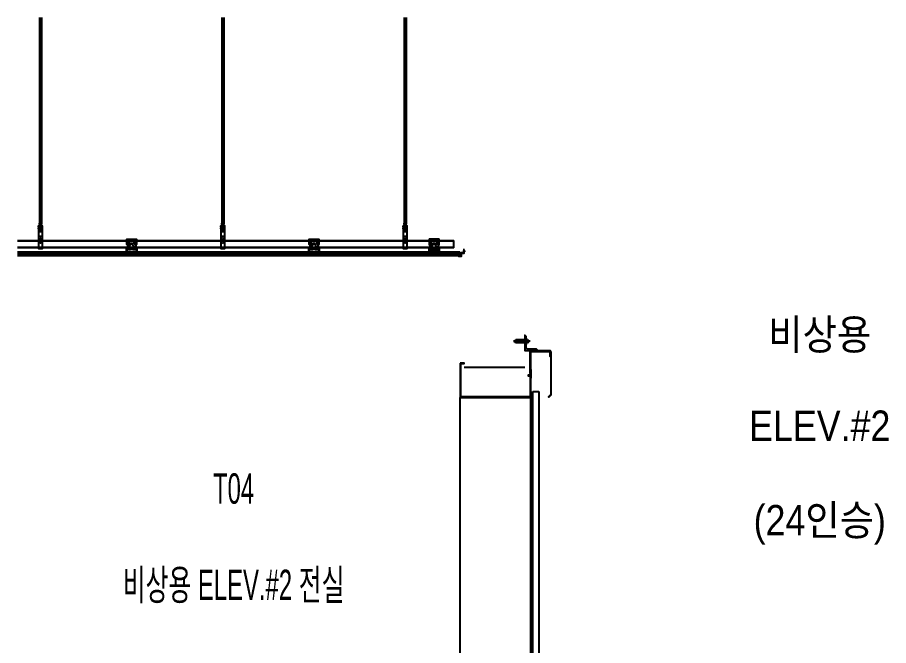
# Model space of a CAD drawing. Header units: millimetres. Extents: x -75040 to 92617, y -36837 to 48530.
# Drawn here: x 12595 to 16894, y 1076 to 4175 of the extents above; entities that cross this region are included whole.
import ezdxf
from ezdxf.enums import TextEntityAlignment as Align

# ---------------------------------------------------------------- set-up
doc = ezdxf.new("R2010")
doc.units = ezdxf.units.MM
doc.header["$LTSCALE"] = 60
for name, color, linetype in [('A-ELE-8', 8, 'Continuous'), ('A-ETC-9', 9, 'Continuous'), ('DOR', 4, 'Continuous'), ('ELE8_3', 8, 'Continuous'), ('FIN', 6, 'Continuous'), ('STL4', 4, 'Continuous'), ('실링', 23, 'Continuous')]:
    doc.layers.add(name, color=color, linetype=linetype)
doc.layers.add('NOPLOT', color=191, linetype='Continuous', plot=False)
doc.layers.add('NOPLOT-TEXT', color=11, linetype='Continuous', plot=False)
doc.styles.add('Gtx', font='')
doc.styles.get('Gtx').set_extended_font_data('Dotum')

# ---------------------------------------------------------------- blocks, each defined once
blk = doc.blocks.new('A$C5c2f2086')
at = {"layer": 'DOR'}
for p, q in [((258.5, 275.7), (258.5, 2599.7)), ((258.5, 2599.7), (288.5, 2599.7)), ((288.5, 2599.7), (288.5, 275.7)), ((288.4, 275.7), (258.4, 275.7)), ((268.3, 275.7), (268.3, 265.8)), ((268.3, 265.8), (278.3, 265.8)), ((278.3, 265.8), (278.3, 275.7))]:
    blk.add_line(p, q, dxfattribs=at)
at = {"layer": 'DOR', "elevation": 0}
for points in [[(-100, 2739.7), (-100, 2569.7), (-97, 2572.7), (-97, 2572.7), (-97, 2572.7), (-97, 2736.7), (-80, 2736.7), (-80, 2739.7)], [(-97, 2572.7), (-100, 2569.7), (248.4, 2569.7), (248.4, 2679.8), (235.5, 2679.8), (235.5, 2676.8), (245.4, 2676.8), (245.4, 2572.7), (-97, 2572.7)]]:
    blk.add_lwpolyline(points, close=True, dxfattribs=at)
at = {"layer": 'ELE8_3'}
for p, q in [((246, 2846.8), (163.9, 2846.8)), ((169.2, 2853.2), (174.2, 2853.2)), ((169.2, 2840.2), (169.2, 2853.2)), ((174.2, 2840.2), (169.2, 2840.2)), ((174.2, 2854.2), (174.2, 2853.2)), ((219.3, 2854.2), (174.2, 2854.2)), ((181.5, 2851.2), (174.2, 2853.2)), ((181.5, 2842.2), (174.2, 2840.2)), ((174.2, 2839.2), (174.2, 2840.2)), ((219.3, 2839.2), (174.2, 2839.2)), ((176.5, 2842.2), (176.5, 2851.2)), ((236.4, 2851.2), (176.5, 2851.2)), ((236.4, 2842.2), (176.5, 2842.2)), ((219.3, 2841.2), (178.9, 2841.2)), ((219.3, 2852.2), (180.1, 2852.2)), ((225.9, 2860.6), (227.1, 2860.6)), ((227.1, 2860.6), (227.1, 2832.6)), ((239.4, 2851.2), (236.4, 2851.2)), ((236.4, 2842.2), (239.4, 2842.2)), ((239.4, 2842.2), (239.4, 2851.2)), ((227.1, 2832.6), (225.9, 2832.6)), ((-100, 269.7), (-100, 2569.7)), ((248.4, 269.7), (248.4, 2569.7)), ((223, 243.1), (223, 121.6)), ((348, 243.1), (223, 243.1)), ((223, 240.1), (348, 240.1)), ((223, 124.6), (348, 124.6)), ((223, 121.6), (348, 121.6)), ((118.6, 45.4), (118.6, 66)), ((135, 61.7), (121.7, 67.5)), ((135, 49.7), (121.7, 43.9)), ((122.1, 59.9), (123.8, 67.5)), ((123.8, 43.9), (122.1, 51.5)), ((132.2, 55.7), (122.9, 58.7)), ((132.2, 55.7), (122.9, 52.7)), ((129.1, 66.8), (125.3, 68.3)), ((129.1, 44.6), (125.3, 43.1)), ((129.1, 66.8), (128.6, 65.6)), ((130.9, 64.7), (128.6, 65.6)), ((130.9, 46.7), (128.6, 45.8)), ((129.1, 44.6), (128.6, 45.8)), ((131.3, 65.9), (130.9, 64.7)), ((131.3, 45.5), (130.9, 46.7)), ((135, 64.4), (131.3, 65.9)), ((135, 47), (131.3, 45.5)), ((179.9, 64.4), (135, 64.4)), ((240.9, 61.7), (135, 61.7)), ((135, 49.7), (240.9, 49.7)), ((135, 47), (179.9, 47)), ((179.9, 64.4), (179.9, 62.8)), ((182.1, 62.8), (179.9, 62.8)), ((179.9, 47), (179.9, 48.6)), ((182.1, 48.6), (179.9, 48.6)), ((219.1, 64.4), (182.1, 64.4)), ((182.1, 64.4), (182.1, 62.8)), ((182.1, 47), (182.1, 48.6)), ((182.1, 47), (219.1, 47)), ((231.1, 79.7), (228.1, 79.7)), ((228.1, 79.7), (228.1, 31.7)), ((231.1, 31.7), (231.1, 79.7)), ((232.1, 65), (238.3, 65)), ((232.1, 46.4), (238.3, 46.4)), ((232.2, 60.8), (238.3, 60.8)), ((232.2, 50.6), (238.3, 50.6)), ((239.3, 48.5), (239.3, 62.9)), ((246.7, 61.7), (239.3, 61.7)), ((247.8, 60.6), (239.3, 60.6)), ((247.8, 50.8), (239.3, 50.8)), ((246.7, 49.7), (239.3, 49.7)), ((247.8, 60.6), (246.7, 61.7)), ((246.7, 49.7), (246.7, 61.7)), ((247.8, 50.8), (246.7, 49.7)), ((247.8, 50.8), (247.8, 60.6)), ((231.1, 31.7), (228.1, 31.7))]:
    blk.add_line(p, q, dxfattribs=at)
for centre, radius, start, end in [((120.8, 65.5), 2.18, 66.5713, 180), ((120.8, 45.9), 2.18, 180, 293.4287), ((123.2, 59.7), 1.09, 167.4712, 252.3499), ((123.2, 51.7), 1.09, 107.6501, 192.5288), ((124.9, 67.3), 1.09, 68.1986, 167.4712), ((124.9, 44.1), 1.09, 192.5288, 291.8014), ((235.2, 62.2), 4.14, 137.6649, 170.3543), ((235.2, 63.6), 4.14, 189.6457, 222.5519), ((244.3, 55.7), 13.1, 157.1519, 202.8481), ((235.2, 47.8), 4.14, 137.4481, 170.3543), ((235.2, 49.2), 4.14, 189.6457, 222.3351), ((235.2, 62.2), 4.14, 9.6457, 42.3351), ((235.2, 63.6), 4.14, 317.4481, 350.3543), ((226.2, 55.7), 13.1, 337.1519, 22.8481), ((235.2, 47.8), 4.14, 9.6457, 42.5519), ((235.2, 49.2), 4.14, 317.6649, 350.3543)]:
    blk.add_arc(centre, radius, start, end, dxfattribs=at)
at = {"layer": 'NOPLOT'}
blk.add_line((-79.9, 2719.7), (220.1, 2719.7), dxfattribs=at)
at = {"layer": 'STL4', "elevation": 0}
for points in [[(231.6, 2808.4), (231, 2808.7), (230.5, 2809), (230, 2809.3), (229.5, 2809.7), (228.8, 2810.3), (228.2, 2811), (227.8, 2811.5), (227.5, 2812), (227.2, 2812.5), (226.9, 2813.1), (226.5, 2813.8), (226.3, 2814.8), (226, 2815.7), (226, 2816.6), (225.9, 2817.2), (225.9, 2870.7), (220.1, 2876.6), (220.1, 2801.6), (283, 2801.6), (277.1, 2807.4), (235.7, 2807.4), (235.1, 2807.5), (234.2, 2807.5), (233.3, 2807.8), (232.4, 2808)], [(248.1, 2796.6), (342.4, 2796.6), (342.4, 2774.2), (346.4, 2774.2), (346.4, 2800.6), (244.1, 2800.6), (244.1, 2689.7), (248.1, 2689.7)], [(349.2, 2797.2), (347.4, 2797.2), (347.4, 2584), (336, 2572.6), (337.3, 2571.3), (349.2, 2583.2)], [(251.2, 2707.3), (249.3, 2707.3), (249.3, 2666), (251.2, 2666)], [(302.9, 251.6), (293, 251.6), (293, 258.6), (339.4, 258.6), (339.4, 251.6), (329.5, 251.6), (329.5, 244.7), (347.4, 244.7), (347.4, 259.9), (352.4, 259.9), (352.4, 264.8), (347.5, 269.7), (336.3, 269.7), (336.3, 266.8), (331.3, 266.8), (331.3, 269.7), (325.4, 269.7), (325.4, 266.8), (320.4, 266.8), (320.4, 269.7), (314.5, 269.7), (314.5, 266.8), (309.5, 266.8), (309.5, 269.7), (303.6, 269.7), (303.6, 266.8), (298.6, 266.8), (298.6, 269.7), (283.4, 269.7), (283.4, 258.6), (263.4, 258.6), (263.4, 269.7), (242.4, 269.7), (242.4, 262.7), (247.3, 262.7), (247.3, 251.7), (242.4, 251.7), (242.4, 244.7), (252.3, 244.7), (252.3, 259.7), (257.3, 259.7), (257.3, 244.7), (302.9, 244.7)], [(352.3, 258.9), (348.4, 258.9), (348.4, 239.7), (348.4, 17.5), (342.7, 7.7), (345.9, 5.5), (352.3, 16.4)]]:
    blk.add_lwpolyline(points, close=True, dxfattribs=at)
blk.add_lwpolyline([(340.1, 119.7), (220.1, 119.7), (220.1, 0), (228.1, 6), (228.1, 105.7, -0.416885), (234.2, 111.7), (334.1, 111.7)], format="xyb", close=True, dxfattribs=at)
at = {"layer": 'NOPLOT', "color": 1, "style": 'Gtx'}
blk.add_text('H2300', height=50, rotation=270, dxfattribs=at).set_placement((154.6, 651.9))
blk = doc.blocks.new('*U71')
at = {"layer": 'A-ETC-9'}
for p, q in [((356.7, 1100), (356.7, 83.7)), ((365.7, 1100), (365.7, 85.5)), ((1256.7, 1100), (1256.7, 83.7)), ((1265.7, 1100), (1265.7, 85.5)), ((2156.7, 1100), (2156.7, 83.7)), ((2165.7, 1100), (2165.7, 85.5)), ((351.2, 66.2), (351.2, 72.5)), ((351.2, 56.2), (351.2, 62.5)), ((368.7, 73.4), (353.7, 73.4)), ((353.7, 55.4), (356.2, 55.4)), ((355.9, 82.5), (366.8, 84.7)), ((355.9, 82.5), (356.7, 83.7)), ((355.9, 80.5), (366.8, 82.7)), ((355.9, 82.5), (356.7, 81.7)), ((355.9, 80.5), (356.7, 81.7)), ((355.9, 78.4), (366.8, 80.6)), ((355.9, 80.5), (356.7, 79.6)), ((355.9, 78.4), (356.7, 79.6)), ((355.9, 76.4), (366.8, 78.6)), ((355.9, 78.4), (356.7, 77.6)), ((355.9, 76.4), (356.7, 77.6)), ((355.9, 74.4), (366.8, 76.6)), ((355.9, 76.4), (356.7, 75.5)), ((355.9, 74.4), (356.7, 75.5)), ((355.9, 74.4), (356.7, 73.5)), ((355.9, 54), (362.9, 55.4)), ((355.9, 54), (356.7, 55.2)), ((355.9, 51.9), (366.8, 54.1)), ((355.9, 54), (356.7, 53.1)), ((355.9, 51.9), (356.7, 53.1)), ((355.9, 49.9), (366.8, 52.1)), ((355.9, 51.9), (356.7, 51.1)), ((355.9, 49.9), (356.7, 51.1)), ((355.9, 47.9), (366.8, 50)), ((355.9, 49.9), (356.7, 49)), ((355.9, 47.9), (356.7, 49)), ((355.9, 45.8), (366.8, 48)), ((355.9, 47.9), (356.7, 47)), ((355.9, 45.8), (356.7, 47)), ((355.9, 43.8), (366.8, 46)), ((355.9, 45.8), (356.7, 45)), ((355.9, 43.8), (356.7, 45)), ((355.9, 43.8), (356.7, 42.9)), ((356.2, 66.2), (356.2, 72.5)), ((356.2, 56.2), (356.2, 62.5)), ((356.2, 55.4), (366.2, 55.4)), ((356.5, 55.4), (356.7, 55.2)), ((356.7, 83.7), (365.7, 85.5)), ((356.7, 83.7), (365.7, 85.5)), ((356.7, 81.7), (365.7, 83.5)), ((356.7, 81.7), (365.7, 83.5)), ((356.7, 79.6), (365.7, 81.4)), ((356.7, 79.6), (365.7, 81.4)), ((356.7, 77.6), (365.7, 79.4)), ((356.7, 77.6), (365.7, 79.4)), ((356.7, 75.5), (365.7, 77.3)), ((356.7, 75.5), (365.7, 77.3)), ((356.7, 73.5), (365.7, 75.3)), ((356.7, 73.5), (365.7, 75.3)), ((356.7, 55.2), (357.8, 55.4)), ((356.7, 55.2), (357.8, 55.4)), ((356.7, 53.1), (365.7, 54.9)), ((356.7, 53.1), (365.7, 54.9)), ((356.7, 51.1), (365.7, 52.9)), ((356.7, 51.1), (365.7, 52.9)), ((356.7, 49), (365.7, 50.8)), ((356.7, 49), (365.7, 50.8)), ((356.7, 47), (365.7, 48.8)), ((356.7, 47), (365.7, 48.8)), ((356.7, 45), (365.7, 46.8)), ((356.7, 45), (365.7, 46.8)), ((356.7, 42.9), (365.7, 44.7)), ((356.7, 42.9), (365.7, 44.7)), ((361.1, 73.4), (366.8, 74.5)), ((365.7, 85.5), (366.8, 84.7)), ((365.7, 83.5), (366.8, 84.7)), ((365.7, 83.5), (366.8, 82.7)), ((365.7, 81.4), (366.8, 82.7)), ((365.7, 81.4), (366.8, 80.6)), ((365.7, 79.4), (366.8, 80.6)), ((365.7, 79.4), (366.8, 78.6)), ((365.7, 77.3), (366.8, 78.6)), ((365.7, 77.3), (366.8, 76.6)), ((365.7, 75.3), (366.8, 76.6)), ((365.7, 75.3), (366.8, 74.5)), ((365.7, 54.9), (366.1, 55.4)), ((365.7, 54.9), (366.8, 54.1)), ((365.7, 52.9), (366.8, 54.1)), ((365.7, 52.9), (366.8, 52.1)), ((365.7, 50.8), (366.8, 52.1)), ((365.7, 50.8), (366.8, 50)), ((365.7, 48.8), (366.8, 50)), ((365.7, 48.8), (366.8, 48)), ((365.7, 46.8), (366.8, 48)), ((365.7, 46.8), (366.8, 46)), ((365.7, 44.7), (366.8, 46)), ((365.7, 44.7), (365.7, 42.9)), ((365.8, 73.4), (366.8, 74.5)), ((366.2, 66.2), (366.2, 72.5)), ((366.2, 56.2), (366.2, 62.5)), ((366.2, 55.4), (368.7, 55.4)), ((371.2, 66.2), (371.2, 72.5)), ((371.2, 56.2), (371.2, 62.5)), ((1251.2, 66.2), (1251.2, 72.5)), ((1251.2, 56.2), (1251.2, 62.5)), ((1268.7, 73.4), (1253.7, 73.4)), ((1253.7, 55.4), (1256.2, 55.4)), ((1255.9, 82.5), (1266.8, 84.7)), ((1255.9, 82.5), (1256.7, 83.7)), ((1255.9, 80.5), (1266.8, 82.7)), ((1255.9, 82.5), (1256.7, 81.7)), ((1255.9, 80.5), (1256.7, 81.7)), ((1255.9, 78.4), (1266.8, 80.6)), ((1255.9, 80.5), (1256.7, 79.6)), ((1255.9, 78.4), (1256.7, 79.6)), ((1255.9, 76.4), (1266.8, 78.6)), ((1255.9, 78.4), (1256.7, 77.6)), ((1255.9, 76.4), (1256.7, 77.6)), ((1255.9, 74.4), (1266.8, 76.6)), ((1255.9, 76.4), (1256.7, 75.5)), ((1255.9, 74.4), (1256.7, 75.5)), ((1255.9, 74.4), (1256.7, 73.5)), ((1255.9, 54), (1262.9, 55.4)), ((1255.9, 54), (1256.7, 55.2)), ((1255.9, 51.9), (1266.8, 54.1)), ((1255.9, 54), (1256.7, 53.1)), ((1255.9, 51.9), (1256.7, 53.1)), ((1255.9, 49.9), (1266.8, 52.1)), ((1255.9, 51.9), (1256.7, 51.1)), ((1255.9, 49.9), (1256.7, 51.1)), ((1255.9, 47.9), (1266.8, 50)), ((1255.9, 49.9), (1256.7, 49)), ((1255.9, 47.9), (1256.7, 49)), ((1255.9, 45.8), (1266.8, 48)), ((1255.9, 47.9), (1256.7, 47)), ((1255.9, 45.8), (1256.7, 47)), ((1255.9, 43.8), (1266.8, 46)), ((1255.9, 45.8), (1256.7, 45)), ((1255.9, 43.8), (1256.7, 45)), ((1255.9, 43.8), (1256.7, 42.9)), ((1256.2, 66.2), (1256.2, 72.5)), ((1256.2, 56.2), (1256.2, 62.5)), ((1256.2, 55.4), (1266.2, 55.4)), ((1256.5, 55.4), (1256.7, 55.2)), ((1256.7, 83.7), (1265.7, 85.5)), ((1256.7, 83.7), (1265.7, 85.5)), ((1256.7, 81.7), (1265.7, 83.5)), ((1256.7, 81.7), (1265.7, 83.5)), ((1256.7, 79.6), (1265.7, 81.4)), ((1256.7, 79.6), (1265.7, 81.4)), ((1256.7, 77.6), (1265.7, 79.4)), ((1256.7, 77.6), (1265.7, 79.4)), ((1256.7, 75.5), (1265.7, 77.3)), ((1256.7, 75.5), (1265.7, 77.3)), ((1256.7, 73.5), (1265.7, 75.3)), ((1256.7, 73.5), (1265.7, 75.3)), ((1256.7, 55.2), (1257.8, 55.4)), ((1256.7, 55.2), (1257.8, 55.4)), ((1256.7, 53.1), (1265.7, 54.9)), ((1256.7, 53.1), (1265.7, 54.9)), ((1256.7, 51.1), (1265.7, 52.9)), ((1256.7, 51.1), (1265.7, 52.9)), ((1256.7, 49), (1265.7, 50.8)), ((1256.7, 49), (1265.7, 50.8)), ((1256.7, 47), (1265.7, 48.8)), ((1256.7, 47), (1265.7, 48.8)), ((1256.7, 45), (1265.7, 46.8)), ((1256.7, 45), (1265.7, 46.8)), ((1256.7, 42.9), (1265.7, 44.7)), ((1256.7, 42.9), (1265.7, 44.7)), ((1261.1, 73.4), (1266.8, 74.5)), ((1265.7, 85.5), (1266.8, 84.7)), ((1265.7, 83.5), (1266.8, 84.7)), ((1265.7, 83.5), (1266.8, 82.7)), ((1265.7, 81.4), (1266.8, 82.7)), ((1265.7, 81.4), (1266.8, 80.6)), ((1265.7, 79.4), (1266.8, 80.6)), ((1265.7, 79.4), (1266.8, 78.6)), ((1265.7, 77.3), (1266.8, 78.6)), ((1265.7, 77.3), (1266.8, 76.6)), ((1265.7, 75.3), (1266.8, 76.6)), ((1265.7, 75.3), (1266.8, 74.5)), ((1265.7, 54.9), (1266.1, 55.4)), ((1265.7, 54.9), (1266.8, 54.1)), ((1265.7, 52.9), (1266.8, 54.1)), ((1265.7, 52.9), (1266.8, 52.1)), ((1265.7, 50.8), (1266.8, 52.1)), ((1265.7, 50.8), (1266.8, 50)), ((1265.7, 48.8), (1266.8, 50)), ((1265.7, 48.8), (1266.8, 48)), ((1265.7, 46.8), (1266.8, 48)), ((1265.7, 46.8), (1266.8, 46)), ((1265.7, 44.7), (1266.8, 46)), ((1265.7, 44.7), (1265.7, 42.9)), ((1265.8, 73.4), (1266.8, 74.5)), ((1266.2, 66.2), (1266.2, 72.5)), ((1266.2, 56.2), (1266.2, 62.5)), ((1266.2, 55.4), (1268.7, 55.4)), ((1271.2, 66.2), (1271.2, 72.5)), ((1271.2, 56.2), (1271.2, 62.5)), ((2151.2, 66.2), (2151.2, 72.5)), ((2151.2, 56.2), (2151.2, 62.5)), ((2168.7, 73.4), (2153.7, 73.4)), ((2153.7, 55.4), (2156.2, 55.4)), ((2155.9, 82.5), (2166.8, 84.7)), ((2155.9, 82.5), (2156.7, 83.7)), ((2155.9, 80.5), (2166.8, 82.7)), ((2155.9, 82.5), (2156.7, 81.7)), ((2155.9, 80.5), (2156.7, 81.7)), ((2155.9, 78.4), (2166.8, 80.6)), ((2155.9, 80.5), (2156.7, 79.6)), ((2155.9, 78.4), (2156.7, 79.6)), ((2155.9, 76.4), (2166.8, 78.6)), ((2155.9, 78.4), (2156.7, 77.6)), ((2155.9, 76.4), (2156.7, 77.6)), ((2155.9, 74.4), (2166.8, 76.6)), ((2155.9, 76.4), (2156.7, 75.5)), ((2155.9, 74.4), (2156.7, 75.5)), ((2155.9, 74.4), (2156.7, 73.5)), ((2155.9, 54), (2162.9, 55.4)), ((2155.9, 54), (2156.7, 55.2)), ((2155.9, 51.9), (2166.8, 54.1)), ((2155.9, 54), (2156.7, 53.1)), ((2155.9, 51.9), (2156.7, 53.1)), ((2155.9, 49.9), (2166.8, 52.1)), ((2155.9, 51.9), (2156.7, 51.1)), ((2155.9, 49.9), (2156.7, 51.1)), ((2155.9, 47.9), (2166.8, 50)), ((2155.9, 49.9), (2156.7, 49)), ((2155.9, 47.9), (2156.7, 49)), ((2155.9, 45.8), (2166.8, 48)), ((2155.9, 47.9), (2156.7, 47)), ((2155.9, 45.8), (2156.7, 47)), ((2155.9, 43.8), (2166.8, 46)), ((2155.9, 45.8), (2156.7, 45)), ((2155.9, 43.8), (2156.7, 45)), ((2155.9, 43.8), (2156.7, 42.9)), ((2156.2, 66.2), (2156.2, 72.5)), ((2156.2, 56.2), (2156.2, 62.5)), ((2156.2, 55.4), (2166.2, 55.4)), ((2156.5, 55.4), (2156.7, 55.2)), ((2156.7, 83.7), (2165.7, 85.5)), ((2156.7, 83.7), (2165.7, 85.5)), ((2156.7, 81.7), (2165.7, 83.5)), ((2156.7, 81.7), (2165.7, 83.5)), ((2156.7, 79.6), (2165.7, 81.4)), ((2156.7, 79.6), (2165.7, 81.4)), ((2156.7, 77.6), (2165.7, 79.4)), ((2156.7, 77.6), (2165.7, 79.4)), ((2156.7, 75.5), (2165.7, 77.3)), ((2156.7, 75.5), (2165.7, 77.3)), ((2156.7, 73.5), (2165.7, 75.3)), ((2156.7, 73.5), (2165.7, 75.3)), ((2156.7, 55.2), (2157.8, 55.4)), ((2156.7, 55.2), (2157.8, 55.4)), ((2156.7, 53.1), (2165.7, 54.9)), ((2156.7, 53.1), (2165.7, 54.9)), ((2156.7, 51.1), (2165.7, 52.9)), ((2156.7, 51.1), (2165.7, 52.9)), ((2156.7, 49), (2165.7, 50.8)), ((2156.7, 49), (2165.7, 50.8)), ((2156.7, 47), (2165.7, 48.8)), ((2156.7, 47), (2165.7, 48.8)), ((2156.7, 45), (2165.7, 46.8)), ((2156.7, 45), (2165.7, 46.8)), ((2156.7, 42.9), (2165.7, 44.7)), ((2156.7, 42.9), (2165.7, 44.7)), ((2161.1, 73.4), (2166.8, 74.5)), ((2165.7, 85.5), (2166.8, 84.7)), ((2165.7, 83.5), (2166.8, 84.7)), ((2165.7, 83.5), (2166.8, 82.7)), ((2165.7, 81.4), (2166.8, 82.7)), ((2165.7, 81.4), (2166.8, 80.6)), ((2165.7, 79.4), (2166.8, 80.6)), ((2165.7, 79.4), (2166.8, 78.6)), ((2165.7, 77.3), (2166.8, 78.6)), ((2165.7, 77.3), (2166.8, 76.6)), ((2165.7, 75.3), (2166.8, 76.6)), ((2165.7, 75.3), (2166.8, 74.5)), ((2165.7, 54.9), (2166.1, 55.4)), ((2165.7, 54.9), (2166.8, 54.1)), ((2165.7, 52.9), (2166.8, 54.1)), ((2165.7, 52.9), (2166.8, 52.1)), ((2165.7, 50.8), (2166.8, 52.1)), ((2165.7, 50.8), (2166.8, 50)), ((2165.7, 48.8), (2166.8, 50)), ((2165.7, 48.8), (2166.8, 48)), ((2165.7, 46.8), (2166.8, 48)), ((2165.7, 46.8), (2166.8, 46)), ((2165.7, 44.7), (2166.8, 46)), ((2165.7, 44.7), (2165.7, 42.9)), ((2165.8, 73.4), (2166.8, 74.5)), ((2166.2, 66.2), (2166.2, 72.5)), ((2166.2, 56.2), (2166.2, 62.5)), ((2166.2, 55.4), (2168.7, 55.4)), ((2171.2, 66.2), (2171.2, 72.5)), ((2171.2, 56.2), (2171.2, 62.5)), ((356.7, 42.9), (365.7, 42.9)), ((1256.7, 42.9), (1265.7, 42.9)), ((2156.7, 42.9), (2165.7, 42.9)), ((791.2, 0), (791.2, -34)), ((791.2, 0), (831.2, 0)), ((791.2, -34), (795.2, -36)), ((795.2, -40.5), (811.2, -10.7)), ((827.2, -36), (795.2, -36)), ((795.2, -40.5), (827.1, -40.5)), ((827.1, -40.5), (811.2, -10.7)), ((831.2, -34), (827.2, -36)), ((831.2, 0), (831.2, -34)), ((1691.2, 0), (1691.2, -34)), ((1691.2, 0), (1731.2, 0)), ((1691.2, -34), (1695.2, -36)), ((1695.2, -40.5), (1711.2, -10.7)), ((1727.2, -36), (1695.2, -36)), ((1695.2, -40.5), (1727.1, -40.5)), ((1727.1, -40.5), (1711.2, -10.7)), ((1731.2, -34), (1727.2, -36)), ((1731.2, 0), (1731.2, -34))]:
    blk.add_line(p, q, dxfattribs=at)
at = {"layer": 'A-ETC-9', "elevation": 0}
for points in [[(351.2, 65.4), (371.2, 65.4), (371.2, -39.6), (351.2, -39.6), (351.2, 65.4)], [(351.2, 63.4), (371.2, 63.4)], [(1251.2, 65.4), (1271.2, 65.4), (1271.2, -39.6), (1251.2, -39.6), (1251.2, 65.4)], [(1251.2, 63.4), (1271.2, 63.4)], [(2151.2, 65.4), (2171.2, 65.4), (2171.2, -39.6), (2151.2, -39.6), (2151.2, 65.4)], [(2151.2, 63.4), (2171.2, 63.4)], [(351.2, 18.5), (371.2, 18.5)], [(1251.2, 18.5), (1271.2, 18.5)], [(2151.2, 18.5), (2171.2, 18.5)]]:
    blk.add_lwpolyline(points, dxfattribs=at)
for points in [[(793.6, -29.1), (793.6, -40.5), (787.9, -40.5), (787.9, -42.5), (834.4, -42.5), (834.4, -40.5), (828.7, -40.5), (828.7, -29.1), (835.7, -20.3), (835.7, 4.8, 0.414214), (834, 6.5), (788.3, 6.5, 0.414214), (786.7, 4.8), (786.7, -20.3)], [(1693.6, -29.1), (1693.6, -40.5), (1687.9, -40.5), (1687.9, -42.5), (1734.4, -42.5), (1734.4, -40.5), (1728.7, -40.5), (1728.7, -29.1), (1735.7, -20.3), (1735.7, 4.8, 0.414214), (1734, 6.5), (1688.3, 6.5, 0.414214), (1686.7, 4.8), (1686.7, -20.3)], [(824.6, -53.2), (818.4, -53.2, 0.275955), (817.6, -53.8), (817.1, -54.6, -0.275955), (816.2, -55.2), (806.1, -55.2, -0.275955), (805.2, -54.6), (804.7, -53.8, 0.275955), (803.9, -53.2), (797.7, -53.2, 0.275955), (796.9, -53.8), (796.4, -54.6, -0.275955), (795.5, -55.2), (788, -55.2, -0.414214), (787, -54.2), (787, -38.7, -0.414214), (787.8, -37.8), (791.2, -37.8, -0.414214), (792, -38.7), (792, -40.3), (792.8, -40.3), (792.8, -38.7, 0.414214), (791.2, -37), (787.8, -37, 0.414214), (786.2, -38.7), (786.2, -55, 0.414214), (787.2, -56), (796, -56, 0.275955), (796.9, -55.5), (797.4, -54.6, -0.275955), (798.2, -54.1), (803.4, -54.1, -0.275955), (804.2, -54.6), (804.7, -55.5, 0.275955), (805.6, -56), (816.7, -56, 0.275955), (817.6, -55.5), (818.1, -54.6, -0.275955), (818.9, -54.1), (824.1, -54.1, -0.275955), (824.9, -54.6), (825.4, -55.5, 0.275955), (826.3, -56), (835.2, -56, 0.414214), (836.2, -55), (836.2, -38.7, 0.414214), (834.5, -37), (831.2, -37, 0.414214), (829.5, -38.7), (829.5, -40.3), (830.3, -40.3), (830.3, -38.7, -0.414214), (831.2, -37.8), (834.5, -37.8, -0.414214), (835.3, -38.7), (835.3, -54.2, -0.414214), (834.3, -55.2), (826.8, -55.2, -0.275955), (825.9, -54.6), (825.4, -53.8, 0.275955)], [(1724.6, -53.2), (1718.4, -53.2, 0.275955), (1717.6, -53.8), (1717.1, -54.6, -0.275955), (1716.2, -55.2), (1706.1, -55.2, -0.275955), (1705.2, -54.6), (1704.7, -53.8, 0.275955), (1703.9, -53.2), (1697.7, -53.2, 0.275955), (1696.9, -53.8), (1696.4, -54.6, -0.275955), (1695.5, -55.2), (1688, -55.2, -0.414214), (1687, -54.2), (1687, -38.7, -0.414214), (1687.8, -37.8), (1691.2, -37.8, -0.414214), (1692, -38.7), (1692, -40.3), (1692.8, -40.3), (1692.8, -38.7, 0.414214), (1691.2, -37), (1687.8, -37, 0.414214), (1686.2, -38.7), (1686.2, -55, 0.414214), (1687.2, -56), (1696, -56, 0.275955), (1696.9, -55.5), (1697.4, -54.6, -0.275955), (1698.2, -54.1), (1703.4, -54.1, -0.275955), (1704.2, -54.6), (1704.7, -55.5, 0.275955), (1705.6, -56), (1716.7, -56, 0.275955), (1717.6, -55.5), (1718.1, -54.6, -0.275955), (1718.9, -54.1), (1724.1, -54.1, -0.275955), (1724.9, -54.6), (1725.4, -55.5, 0.275955), (1726.3, -56), (1735.2, -56, 0.414214), (1736.2, -55), (1736.2, -38.7, 0.414214), (1734.5, -37), (1731.2, -37, 0.414214), (1729.5, -38.7), (1729.5, -40.3), (1730.3, -40.3), (1730.3, -38.7, -0.414214), (1731.2, -37.8), (1734.5, -37.8, -0.414214), (1735.3, -38.7), (1735.3, -54.2, -0.414214), (1734.3, -55.2), (1726.8, -55.2, -0.275955), (1725.9, -54.6), (1725.4, -53.8, 0.275955)]]:
    blk.add_lwpolyline(points, format="xyb", close=True, dxfattribs=at)
at = {"layer": 'A-ETC-9'}
for points in [[(793.3, -3), (793.3, -17.1, 0.414214), (794.3, -18.1), (797, -18.1, 0.414214), (798, -17.1), (798, -3, 0.414214), (797, -2), (794.3, -2, 0.414214)], [(829, -3), (829, -17.1, -0.414214), (828, -18.1), (825.3, -18.1, -0.414214), (824.3, -17.1), (824.3, -3, -0.414214), (825.3, -2), (828, -2, -0.414214)], [(1693.3, -3), (1693.3, -17.1, 0.414214), (1694.3, -18.1), (1697, -18.1, 0.414214), (1698, -17.1), (1698, -3, 0.414214), (1697, -2), (1694.3, -2, 0.414214)], [(1729, -3), (1729, -17.1, -0.414214), (1728, -18.1), (1725.3, -18.1, -0.414214), (1724.3, -17.1), (1724.3, -3, -0.414214), (1725.3, -2), (1728, -2, -0.414214)]]:
    blk.add_lwpolyline(points, format="xyb", close=True, dxfattribs=at)
for centre in [(361.2, 7.9), (1261.2, 7.9), (2161.2, 7.9), (361.2, -10.4), (1261.2, -10.4), (2161.2, -10.4)]:
    blk.add_circle(centre, 2.5, dxfattribs=at)
for centre, radius, start, end in [((353.7, 69.3), 4.07, 52.1211, 127.8789), ((353.7, 69.4), 4, 231.3178, 308.6822), ((353.7, 59.3), 4.07, 52.1211, 127.8789), ((353.7, 59.4), 4, 231.3178, 308.6822), ((361.2, 58.4), 15, 70.5288, 109.4712), ((361.2, 80.4), 15, 250.5288, 289.4712), ((361.2, 48.4), 15, 70.5288, 109.4712), ((361.2, 70.4), 15, 250.5288, 289.4712), ((368.7, 69.3), 4.07, 52.1211, 127.8789), ((368.7, 69.4), 4, 231.3178, 308.6822), ((368.7, 59.3), 4.07, 52.1211, 127.8789), ((368.7, 59.4), 4, 231.3178, 308.6822), ((1253.7, 69.3), 4.07, 52.1211, 127.8789), ((1253.7, 69.4), 4, 231.3178, 308.6822), ((1253.7, 59.3), 4.07, 52.1211, 127.8789), ((1253.7, 59.4), 4, 231.3178, 308.6822), ((1261.2, 58.4), 15, 70.5288, 109.4712), ((1261.2, 80.4), 15, 250.5288, 289.4712), ((1261.2, 48.4), 15, 70.5288, 109.4712), ((1261.2, 70.4), 15, 250.5288, 289.4712), ((1268.7, 69.3), 4.07, 52.1211, 127.8789), ((1268.7, 69.4), 4, 231.3178, 308.6822), ((1268.7, 59.3), 4.07, 52.1211, 127.8789), ((1268.7, 59.4), 4, 231.3178, 308.6822), ((2153.7, 69.3), 4.07, 52.1211, 127.8789), ((2153.7, 69.4), 4, 231.3178, 308.6822), ((2153.7, 59.3), 4.07, 52.1211, 127.8789), ((2153.7, 59.4), 4, 231.3178, 308.6822), ((2161.2, 58.4), 15, 70.5288, 109.4712), ((2161.2, 80.4), 15, 250.5288, 289.4712), ((2161.2, 48.4), 15, 70.5288, 109.4712), ((2161.2, 70.4), 15, 250.5288, 289.4712), ((2168.7, 69.3), 4.07, 52.1211, 127.8789), ((2168.7, 69.4), 4, 231.3178, 308.6822), ((2168.7, 59.3), 4.07, 52.1211, 127.8789), ((2168.7, 59.4), 4, 231.3178, 308.6822)]:
    blk.add_arc(centre, radius, start, end, dxfattribs=at)

msp = doc.modelspace()

# ---------------------------------------------------------------- linework, layer by layer
at = {"color": 1}
for p, q in [((14798, 3023.5), (14798, 3019.7)), ((14798, 3023.5), (14798, 3019.7)), ((14804.7, 3021.6), (14798, 3022.9)), ((14804.7, 3021.6), (14798, 3022.9)), ((14804.7, 3021.6), (14798, 3020.3)), ((14804.7, 3021.6), (14798, 3020.3))]:
    msp.add_line(p, q, dxfattribs=at)
at = {"color": 1, "const_width": 0.1, "elevation": 0}
for points in [[(14793.6, 3021.6), (14792.7, 3021.6)], [(14793.6, 3021.6), (14792.7, 3021.6)], [(14804.7, 3021.6), (14794.7, 3021.6)], [(14804.7, 3021.6), (14794.7, 3021.6)], [(14806.8, 3021.6), (14805.8, 3021.6)], [(14806.8, 3021.6), (14805.8, 3021.6)]]:
    msp.add_lwpolyline(points, dxfattribs=at)
at = {"color": 1}
for centre, radius, start, end in [((14798, 3021.6), 1.87, 90, 168.2069), ((14798, 3021.6), 1.87, 90, 168.2069), ((14796.1, 3021.6), 0.384, 275.8966, 84.1034), ((14796.1, 3021.6), 0.384, 275.8966, 84.1034), ((14798, 3021.6), 1.87, 191.7931, 270), ((14798, 3021.6), 1.87, 191.7931, 270)]:
    msp.add_arc(centre, radius, start, end, dxfattribs=at)
at = {"layer": 'A-ELE-8'}
msp.add_line((12594.9, 3009.5), (14778.9, 3009.5), dxfattribs=at)
at = {"layer": 'A-ETC-9'}
for p, q in [((12594.9, 3075, 0), (14748.9, 3075, 0)), ((12594.9, 3073, 0), (14748.9, 3073, 0)), ((14631.6, 3075), (14631.6, 3041)), ((14631.6, 3075), (14671.6, 3075)), ((14635.6, 3034.5), (14651.6, 3064.3)), ((14667.6, 3034.5), (14651.6, 3064.3)), ((14671.6, 3075), (14671.6, 3041)), ((14748.9, 3039), (14748.9, 3075)), ((12594.9, 3041, 0), (14748.9, 3041, 0)), ((14748.9, 3039, 0), (12594.9, 3039, 0)), ((14631.6, 3041), (14635.6, 3039)), ((14667.6, 3039), (14635.6, 3039)), ((14635.6, 3034.5), (14667.6, 3034.5)), ((14671.6, 3041), (14667.6, 3039))]:
    msp.add_line(p, q, dxfattribs=at)
at = {"layer": 'A-ETC-9', "elevation": 0}
for points in [[(14634, 3045.9), (14634, 3034.5), (14628.4, 3034.5), (14628.4, 3032.5), (14674.8, 3032.5), (14674.8, 3034.5), (14669.2, 3034.5), (14669.2, 3045.9), (14676.1, 3054.7), (14676.1, 3079.8, 0.414214), (14674.4, 3081.5), (14628.8, 3081.5, 0.414214), (14627.1, 3079.8), (14627.1, 3054.7)], [(14633.7, 3072), (14633.7, 3057.9, 0.414214), (14634.7, 3056.9), (14637.5, 3056.9, 0.414214), (14638.5, 3057.9), (14638.5, 3072, 0.414214), (14637.5, 3073), (14634.7, 3073, 0.414214)], [(14669.5, 3072), (14669.5, 3057.9, -0.414214), (14668.5, 3056.9), (14665.7, 3056.9, -0.414214), (14664.7, 3057.9), (14664.7, 3072, -0.414214), (14665.7, 3073), (14668.5, 3073, -0.414214)], [(14665, 3021.8), (14658.9, 3021.8, 0.275955), (14658, 3021.2), (14657.5, 3020.4, -0.275955), (14656.7, 3019.8), (14646.6, 3019.8, -0.275955), (14645.7, 3020.4), (14645.2, 3021.2, 0.275955), (14644.3, 3021.8), (14638.2, 3021.8, 0.275955), (14637.3, 3021.2), (14636.8, 3020.4, -0.275955), (14636, 3019.8), (14628.4, 3019.8, -0.414214), (14627.4, 3020.8), (14627.4, 3036.3, -0.414214), (14628.3, 3037.2), (14631.6, 3037.2, -0.414214), (14632.4, 3036.3), (14632.4, 3034.7), (14633.3, 3034.7), (14633.3, 3036.3, 0.414214), (14631.6, 3038), (14628.3, 3038, 0.414214), (14626.6, 3036.3), (14626.6, 3020, 0.414214), (14627.6, 3019), (14636.5, 3019, 0.275955), (14637.3, 3019.5), (14637.8, 3020.4, -0.275955), (14638.7, 3020.9), (14643.8, 3020.9, -0.275955), (14644.7, 3020.4), (14645.2, 3019.5, 0.275955), (14646.1, 3019), (14657.2, 3019, 0.275955), (14658, 3019.5), (14658.5, 3020.4, -0.275955), (14659.4, 3020.9), (14664.5, 3020.9, -0.275955), (14665.4, 3020.4), (14665.9, 3019.5, 0.275955), (14666.8, 3019), (14675.6, 3019, 0.414214), (14676.6, 3020), (14676.6, 3036.3, 0.414214), (14674.9, 3038), (14671.6, 3038, 0.414214), (14669.9, 3036.3), (14669.9, 3034.7), (14670.8, 3034.7), (14670.8, 3036.3, -0.414214), (14671.6, 3037.2), (14674.9, 3037.2, -0.414214), (14675.8, 3036.3), (14675.8, 3020.8, -0.414214), (14674.8, 3019.8), (14667.3, 3019.8, -0.275955), (14666.4, 3020.4), (14665.9, 3021.2, 0.275955)]]:
    msp.add_lwpolyline(points, format="xyb", close=True, dxfattribs=at)
at = {"layer": 'FIN', "color": 5, "linetype": 'Continuous', "elevation": 0}
msp.add_lwpolyline([(14800, 3029.6), (14798, 3029.6), (14798, 3013.6), (14784.6, 3013.6), (14784.6, 2999.2), (14774.1, 2999.2), (14774.1, 3000), (14772.3, 3000), (14772.3, 2997.2), (14786.6, 2997.2), (14786.6, 3011.6), (14800, 3011.6)], close=True, dxfattribs=at)
at = {"layer": '실링'}
for p, q in [((12594.9, 3019), (14778.9, 3019)), ((14778.9, 3000, 0), (14778.9, 3019, 0)), ((12594.9, 3000), (14778.9, 3000))]:
    msp.add_line(p, q, dxfattribs=at)

# ---------------------------------------------------------------- block references
at = {"layer": 'A-ETC-9', "xscale": -1}
msp.add_blockref('*U71', (14869.9, 3075), dxfattribs=at)
at = {"layer": 'STL4'}
msp.add_blockref('A$C5c2f2086', (14879.9, -269.7), dxfattribs=at)

# ---------------------------------------------------------------- texts
at = {"layer": 'NOPLOT-TEXT', "style": 'Gtx', "width": 0.9}
for s, p in [('비상용', (16554.7, 2610.6)), ('ELEV.#2', (16554.7, 2160.6)), ('(24인승)', (16554.7, 1694.6))]:
    msp.add_text(s, height=150, dxfattribs=at).set_placement(p, align=Align.MIDDLE_CENTER)
at = {"layer": 'NOPLOT-TEXT', "style": 'Gtx', "width": 0.6}
for s, p in [('T04', (13661.7, 1850.8)), ('비상용 ELEV.#2 전실', (13661.7, 1377))]:
    msp.add_text(s, height=150, dxfattribs=at).set_placement(p, align=Align.MIDDLE)

doc.saveas('drawing.dxf')
